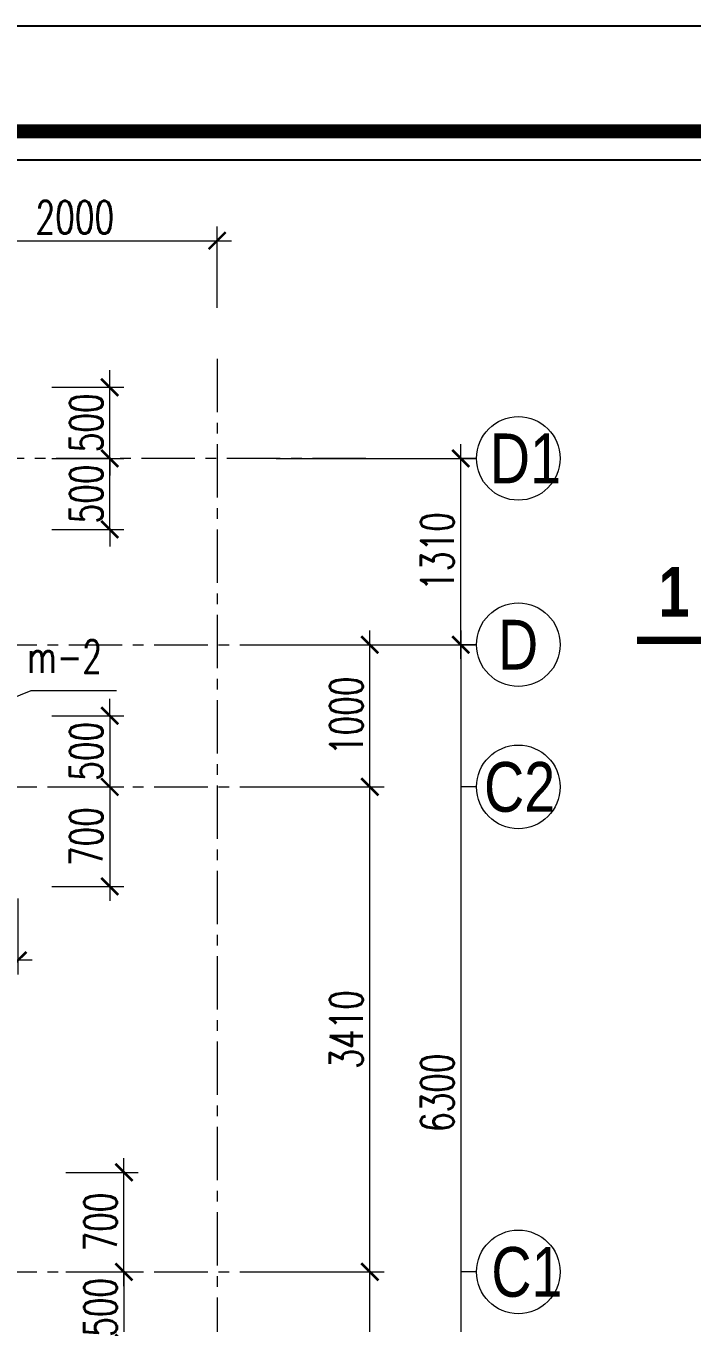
# Model space of a CAD drawing. Header units: millimetres. Extents: x 61738 to 439738, y 60858 to 151243.
# Drawn here: x 83192 to 87871, y 104680 to 113800 of the extents above; entities that cross this region are included whole.
import ezdxf
from ezdxf.enums import TextEntityAlignment as Align

# ---------------------------------------------------------------- set-up
doc = ezdxf.new("R2010")
doc.units = ezdxf.units.MM
doc.linetypes.add('CENTER', pattern=[2, 1.25, -0.25, 0.25, -0.25])
for name, color, linetype, lineweight in [('10-TEXT', 4, 'Continuous', 15), ('6-TRUC', 8, 'CENTER', 9), ('8-DIM', 8, 'Continuous', 15), ('9-SO HIEU', 8, 'Continuous', 15), ('TEXT', 7, 'Continuous', 25)]:
    doc.layers.add(name, color=color, linetype=linetype, lineweight=lineweight)
doc.layers.add('Khungbo', color=32, linetype='Continuous')
doc.layers.add('KICHTHUOC', color=8, linetype='Continuous')
doc.styles.add('A3 - Text 2.3', font='Vnsimli.shx', dxfattribs={"width": 0.7, "height": 230})
doc.styles.add('A3-Text 2.3', font='vnsimli.shx', dxfattribs={"width": 0.7, "height": 230, "bigfont": 'vn.shx'})
doc.styles.add('A3-Text 3.5', font='VnArialH-Bold.TTF', dxfattribs={"width": 0.8, "height": 350})
doc.styles.add('T2', font='VnArialH.TTF', dxfattribs={"width": 0.8})
doc.dimstyles.new('A3-1-100', dxfattribs={"dimtxt": 200, "dimasz": 120, "dimexe": 100, "dimexo": 0, "dimgap": 50, "dimtad": 1, "dimdec": 0, "dimdsep": 49, "dimtxsty": 'A3-Text 2.3', "dimblk": 'ARCHTICK', "dimcen": 10, "dimdle": 100, "dimclrd": 8, "dimclre": 8, "dimclrt": 2, "dimadec": 0, "dimazin": 2, "dimtfac": 1, "dimtdec": 0, "dimtix": 1, "dimtmove": 1, "dimatfit": 3, "dimldrblk": 'DOT', "dimfxl": 1, "dimtolj": 1, "dimtzin": 0, "dimlwd": -1, "dimlwe": -1, "dimarcsym": 0})

# ---------------------------------------------------------------- blocks, each defined once
blk = doc.blocks.new('CDS12')
at = {"layer": 'Defpoints'}
blk.add_lwpolyline([(91835.2, 363352.9), (49835.2, 363352.9), (49835.2, 393052.9), (91835.2, 393052.9)], close=True, dxfattribs=at)
at = {"layer": 'Khungbo', "color": 1, "const_width": 100}
blk.add_lwpolyline([(91094.5, 364099.5), (50996, 364099.5), (50996, 392312.1), (91094.5, 392312.1)], close=True, dxfattribs=at)
at = {"layer": 'Khungbo', "color": 1}
blk.add_lwpolyline([(90894.5, 364299.5), (51196, 364299.5), (51196, 392112.1), (90894.5, 392112.1)], close=True, dxfattribs=at)
blk = doc.blocks.new('Truc Y')
at = {"layer": '10-TEXT', "color": 2}
blk.add_line((0, 0), (-150, 0), dxfattribs=at)
blk.add_circle((400, 0), 400, dxfattribs=at)
at = {"layer": '10-TEXT', "color": 2, "style": 'T2', "width": 0.8}
blk.add_attdef('A', text='', height=500, dxfattribs=at).set_placement((400, 13), align=Align.MIDDLE_CENTER)
blk = doc.blocks.new('_ArchTick')
at = {"color": 0, "linetype": 'ByBlock', "const_width": 0.15}
blk.add_lwpolyline([(-0.5, -0.5), (0.5, 0.5)], dxfattribs=at)
blk = doc.blocks.new('*D497')
at = {"layer": '8-DIM', "color": 8, "linetype": 'ByBlock', "ltscale": 100, "transparency": 16777216}
blk.add_line((85607.6, 104939.4), (85607.6, 108549.5), dxfattribs=at)
at = {"layer": '8-DIM', "color": 8, "ltscale": 100, "transparency": 16777216}
for p, q in [((84950.1, 108449.5), (85707.6, 108449.5)), ((84950.1, 105039.4), (85707.6, 105039.4))]:
    blk.add_line(p, q, dxfattribs=at)
at = {"layer": 'Defpoints', "color": 0, "ltscale": 100, "transparency": 16777216}
for p in [(84950.1, 108449.5), (85607.6, 108449.5), (84950.1, 105039.4)]:
    blk.add_point(p, dxfattribs=at)
at = {"layer": '8-DIM', "color": 8, "ltscale": 100, "transparency": 16777216, "xscale": 120, "yscale": 120, "zscale": 120}
for p, rotation in [((85607.6, 108449.5), 90), ((85607.6, 105039.4), 270)]:
    blk.add_blockref('_ArchTick', p, dxfattribs=dict(at, rotation=rotation))
at = {"layer": '8-DIM', "color": 2, "ltscale": 100, "transparency": 16777216, "insert": (85442.6, 106744.4), "char_height": 230, "attachment_point": 5, "rotation": 90, "style": 'A3-Text 2.3'}
blk.add_mtext('\\A1;3410', dxfattribs=at)
blk = doc.blocks.new('_Dot')
at = {"color": 0, "linetype": 'ByBlock', "lineweight": -2}
blk.add_line((-0.5, 0), (-1, 0), dxfattribs=at)
at = {"color": 0, "linetype": 'ByBlock', "const_width": 0.5}
blk.add_lwpolyline([(-0.25, 0, 1), (0.25, 0, 1)], format="xyb", close=True, dxfattribs=at)
blk = doc.blocks.new('*D496')
at = {"layer": '8-DIM', "color": 8, "linetype": 'ByBlock', "ltscale": 100, "transparency": 16777216}
blk.add_line((85607.6, 103049.4), (85607.6, 105139.4), dxfattribs=at)
at = {"layer": '8-DIM', "color": 8, "ltscale": 100, "transparency": 16777216}
for p, q in [((84950.1, 105039.4), (85707.6, 105039.4)), ((84950.1, 103149.4), (85707.6, 103149.4))]:
    blk.add_line(p, q, dxfattribs=at)
at = {"layer": 'Defpoints', "color": 0, "ltscale": 100, "transparency": 16777216}
for p in [(84950.1, 105039.4), (85607.6, 105039.4), (84950.1, 103149.4)]:
    blk.add_point(p, dxfattribs=at)
at = {"layer": '8-DIM', "color": 8, "ltscale": 100, "transparency": 16777216, "xscale": 120, "yscale": 120, "zscale": 120}
for p, rotation in [((85607.6, 105039.4), 90), ((85607.6, 103149.4), 270)]:
    blk.add_blockref('_ArchTick', p, dxfattribs=dict(at, rotation=rotation))
at = {"layer": '8-DIM', "color": 2, "ltscale": 100, "transparency": 16777216, "insert": (85442.6, 104094.4), "char_height": 230, "attachment_point": 5, "rotation": 90, "style": 'A3-Text 2.3'}
blk.add_mtext('\\A1;1890', dxfattribs=at)
blk = doc.blocks.new('*D499')
at = {"layer": '8-DIM', "color": 8, "linetype": 'ByBlock', "ltscale": 100, "transparency": 16777216}
blk.add_line((86246.8, 109349.4), (86246.8, 110859.4), dxfattribs=at)
at = {"layer": '8-DIM', "color": 8, "ltscale": 100, "transparency": 16777216}
for p, q in [((84950.1, 110759.4), (86346.8, 110759.4)), ((84950.1, 109449.4), (86346.8, 109449.4))]:
    blk.add_line(p, q, dxfattribs=at)
at = {"layer": 'Defpoints', "color": 0, "ltscale": 100, "transparency": 16777216}
for p in [(84950.1, 110759.4), (86246.8, 110759.4), (84950.1, 109449.4)]:
    blk.add_point(p, dxfattribs=at)
at = {"layer": '8-DIM', "color": 8, "ltscale": 100, "transparency": 16777216, "xscale": 120, "yscale": 120, "zscale": 120}
for p, rotation in [((86246.8, 110759.4), 90), ((86246.8, 109449.4), 270)]:
    blk.add_blockref('_ArchTick', p, dxfattribs=dict(at, rotation=rotation))
at = {"layer": '8-DIM', "color": 2, "ltscale": 100, "transparency": 16777216, "insert": (86081.8, 110104.4), "char_height": 230, "attachment_point": 5, "rotation": 90, "style": 'A3-Text 2.3'}
blk.add_mtext('\\A1;1310', dxfattribs=at)
blk = doc.blocks.new('*D498')
at = {"layer": '8-DIM', "color": 8, "linetype": 'ByBlock', "ltscale": 100, "transparency": 16777216}
blk.add_line((85607.6, 108349.5), (85607.6, 109549.4), dxfattribs=at)
at = {"layer": '8-DIM', "color": 8, "ltscale": 100, "transparency": 16777216}
for p, q in [((84950.1, 109449.4), (85707.6, 109449.4)), ((84950.1, 108449.5), (85707.6, 108449.5))]:
    blk.add_line(p, q, dxfattribs=at)
at = {"layer": 'Defpoints', "color": 0, "ltscale": 100, "transparency": 16777216}
for p in [(84950.1, 109449.4), (85607.6, 109449.4), (84950.1, 108449.5)]:
    blk.add_point(p, dxfattribs=at)
at = {"layer": '8-DIM', "color": 8, "ltscale": 100, "transparency": 16777216, "xscale": 120, "yscale": 120, "zscale": 120}
for p, rotation in [((85607.6, 109449.4), 90), ((85607.6, 108449.5), 270)]:
    blk.add_blockref('_ArchTick', p, dxfattribs=dict(at, rotation=rotation))
at = {"layer": '8-DIM', "color": 2, "ltscale": 100, "transparency": 16777216, "insert": (85442.6, 108949.4), "char_height": 230, "attachment_point": 5, "rotation": 90, "style": 'A3-Text 2.3'}
blk.add_mtext('\\A1;1000', dxfattribs=at)
blk = doc.blocks.new('*D500')
at = {"layer": '8-DIM', "color": 8, "linetype": 'ByBlock', "ltscale": 100, "transparency": 16777216}
blk.add_line((86246.8, 109549.4), (86246.8, 103049.4), dxfattribs=at)
at = {"layer": '8-DIM', "color": 8, "ltscale": 100, "transparency": 16777216}
for p, q in [((84950.1, 109449.4), (86346.8, 109449.4)), ((84950.1, 103149.4), (86346.8, 103149.4))]:
    blk.add_line(p, q, dxfattribs=at)
at = {"layer": 'Defpoints', "color": 0, "ltscale": 100, "transparency": 16777216}
for p in [(84950.1, 109449.4), (84950.1, 103149.4), (86246.8, 103149.4)]:
    blk.add_point(p, dxfattribs=at)
at = {"layer": '8-DIM', "color": 8, "ltscale": 100, "transparency": 16777216, "xscale": 120, "yscale": 120, "zscale": 120}
for p, rotation in [((86246.8, 109449.4), 90), ((86246.8, 103149.4), 270)]:
    blk.add_blockref('_ArchTick', p, dxfattribs=dict(at, rotation=rotation))
at = {"layer": '8-DIM', "color": 2, "ltscale": 100, "transparency": 16777216, "insert": (86081.8, 106299.4), "char_height": 230, "attachment_point": 5, "rotation": 90, "style": 'A3-Text 2.3'}
blk.add_mtext('\\A1;6300', dxfattribs=at)
blk = doc.blocks.new('*D503')
at = {"layer": '8-DIM', "color": 8, "ltscale": 100, "transparency": 16777216}
for p, q in [((82535.1, 112069.1), (82535.1, 112390)), ((84535, 111819.1), (84535, 112390))]:
    blk.add_line(p, q, dxfattribs=at)
at = {"layer": '8-DIM', "color": 8, "linetype": 'ByBlock', "ltscale": 100, "transparency": 16777216}
blk.add_line((82435.1, 112290), (84635, 112290), dxfattribs=at)
at = {"layer": 'Defpoints', "color": 0, "ltscale": 100, "transparency": 16777216}
for p in [(84535, 112290), (82535.1, 112069.1), (84535, 111819.1)]:
    blk.add_point(p, dxfattribs=at)
at = {"layer": '8-DIM', "color": 8, "ltscale": 100, "transparency": 16777216, "xscale": 120, "yscale": 120, "zscale": 120, "rotation": 180}
blk.add_blockref('_ArchTick', (82535.1, 112290), dxfattribs=at)
at = {"layer": '8-DIM', "color": 8, "ltscale": 100, "transparency": 16777216, "xscale": 120, "yscale": 120, "zscale": 120}
blk.add_blockref('_ArchTick', (84535, 112290), dxfattribs=at)
at = {"layer": '8-DIM', "color": 2, "ltscale": 100, "transparency": 16777216, "insert": (83535, 112455), "char_height": 230, "attachment_point": 5, "style": 'A3-Text 2.3'}
blk.add_mtext('\\A1;2000', dxfattribs=at)
blk = doc.blocks.new('*D508')
at = {"layer": '8-DIM', "color": 8, "linetype": 'ByBlock', "ltscale": 500, "transparency": 16777216}
for p, q in [((83780.5, 108949.5), (83780.5, 109069.5)), ((83780.5, 108949.5), (83780.5, 108449.5)), ((83780.5, 108449.5), (83780.5, 108329.5))]:
    blk.add_line(p, q, dxfattribs=at)
at = {"layer": '8-DIM', "color": 8, "ltscale": 500, "transparency": 16777216}
for p, q in [((83373, 108949.5), (83880.5, 108949.5)), ((83373, 108449.5), (83880.5, 108449.5))]:
    blk.add_line(p, q, dxfattribs=at)
at = {"layer": 'Defpoints', "color": 0, "ltscale": 500, "transparency": 16777216}
for p in [(83373, 108949.5), (83373, 108449.5), (83780.5, 108449.5)]:
    blk.add_point(p, dxfattribs=at)
at = {"layer": '8-DIM', "color": 8, "ltscale": 500, "transparency": 16777216, "xscale": 120, "yscale": 120, "zscale": 120}
for p, rotation in [((83780.5, 108949.5), 270), ((83780.5, 108449.5), 90)]:
    blk.add_blockref('_ArchTick', p, dxfattribs=dict(at, rotation=rotation))
at = {"layer": '8-DIM', "color": 2, "ltscale": 500, "transparency": 16777216, "insert": (83615.5, 108699.5), "char_height": 230, "attachment_point": 5, "rotation": 90, "style": 'A3-Text 2.3'}
blk.add_mtext('\\A1;500', dxfattribs=at)
blk = doc.blocks.new('*D509')
at = {"layer": '8-DIM', "color": 8, "linetype": 'ByBlock', "ltscale": 500, "transparency": 16777216}
blk.add_line((83780.5, 108549.5), (83780.5, 107649.5), dxfattribs=at)
at = {"layer": '8-DIM', "color": 8, "ltscale": 500, "transparency": 16777216}
for p, q in [((83373, 108449.5), (83880.5, 108449.5)), ((83373, 107749.5), (83880.5, 107749.5))]:
    blk.add_line(p, q, dxfattribs=at)
at = {"layer": 'Defpoints', "color": 0, "ltscale": 500, "transparency": 16777216}
for p in [(83373, 108449.5), (83373, 107749.5), (83780.5, 107749.5)]:
    blk.add_point(p, dxfattribs=at)
at = {"layer": '8-DIM', "color": 8, "ltscale": 500, "transparency": 16777216, "xscale": 120, "yscale": 120, "zscale": 120}
for p, rotation in [((83780.5, 108449.5), 90), ((83780.5, 107749.5), 270)]:
    blk.add_blockref('_ArchTick', p, dxfattribs=dict(at, rotation=rotation))
at = {"layer": '8-DIM', "color": 2, "ltscale": 500, "transparency": 16777216, "insert": (83615.5, 108099.5), "char_height": 230, "attachment_point": 5, "rotation": 90, "style": 'A3-Text 2.3'}
blk.add_mtext('\\A1;700', dxfattribs=at)
blk = doc.blocks.new('*D510')
at = {"layer": '8-DIM', "color": 8, "ltscale": 500, "transparency": 16777216}
for p, q in [((82535.1, 107666), (82535.1, 107130.3)), ((83135.1, 107666), (83135.1, 107130.3))]:
    blk.add_line(p, q, dxfattribs=at)
at = {"layer": '8-DIM', "color": 8, "linetype": 'ByBlock', "ltscale": 500, "transparency": 16777216}
blk.add_line((83235.1, 107230.3), (82435.1, 107230.3), dxfattribs=at)
at = {"layer": 'Defpoints', "color": 0, "ltscale": 500, "transparency": 16777216}
for p in [(82535.1, 107666), (83135.1, 107666), (82535.1, 107230.3)]:
    blk.add_point(p, dxfattribs=at)
at = {"layer": '8-DIM', "color": 8, "ltscale": 500, "transparency": 16777216, "xscale": 120, "yscale": 120, "zscale": 120, "rotation": 180}
blk.add_blockref('_ArchTick', (82535.1, 107230.3), dxfattribs=at)
at = {"layer": '8-DIM', "color": 8, "ltscale": 500, "transparency": 16777216, "xscale": 120, "yscale": 120, "zscale": 120}
blk.add_blockref('_ArchTick', (83135.1, 107230.3), dxfattribs=at)
at = {"layer": '8-DIM', "color": 2, "ltscale": 500, "transparency": 16777216, "insert": (82835.1, 107395.3), "char_height": 230, "attachment_point": 5, "style": 'A3-Text 2.3'}
blk.add_mtext('\\A1;600', dxfattribs=at)
blk = doc.blocks.new('*D520')
at = {"layer": '8-DIM', "color": 8, "linetype": 'ByBlock', "ltscale": 500, "transparency": 16777216}
for p, q in [((83780.5, 110759.4), (83780.5, 110879.4)), ((83780.5, 110259.4), (83780.5, 110759.4)), ((83780.5, 110259.4), (83780.5, 110139.4))]:
    blk.add_line(p, q, dxfattribs=at)
at = {"layer": '8-DIM', "color": 8, "ltscale": 500, "transparency": 16777216}
for p, q in [((83373, 110759.4), (83880.5, 110759.4)), ((83373, 110259.4), (83880.5, 110259.4))]:
    blk.add_line(p, q, dxfattribs=at)
at = {"layer": 'Defpoints', "color": 0, "ltscale": 500, "transparency": 16777216}
for p in [(83373, 110759.4), (83780.5, 110759.4), (83373, 110259.4)]:
    blk.add_point(p, dxfattribs=at)
at = {"layer": '8-DIM', "color": 8, "ltscale": 500, "transparency": 16777216, "xscale": 120, "yscale": 120, "zscale": 120}
for p, rotation in [((83780.5, 110759.4), 270), ((83780.5, 110259.4), 90)]:
    blk.add_blockref('_ArchTick', p, dxfattribs=dict(at, rotation=rotation))
at = {"layer": '8-DIM', "color": 2, "ltscale": 500, "transparency": 16777216, "insert": (83615.5, 110509.4), "char_height": 230, "attachment_point": 5, "rotation": 90, "style": 'A3-Text 2.3'}
blk.add_mtext('\\A1;500', dxfattribs=at)
blk = doc.blocks.new('*D521')
at = {"layer": '8-DIM', "color": 8, "linetype": 'ByBlock', "ltscale": 500, "transparency": 16777216}
for p, q in [((83780.5, 111259.4), (83780.5, 111379.4)), ((83780.5, 110759.4), (83780.5, 111259.4)), ((83780.5, 110759.4), (83780.5, 110639.4))]:
    blk.add_line(p, q, dxfattribs=at)
at = {"layer": '8-DIM', "color": 8, "ltscale": 500, "transparency": 16777216}
for p, q in [((83373, 111259.4), (83880.5, 111259.4)), ((83373, 110759.4), (83880.5, 110759.4))]:
    blk.add_line(p, q, dxfattribs=at)
at = {"layer": 'Defpoints', "color": 0, "ltscale": 500, "transparency": 16777216}
for p in [(83373, 111259.4), (83780.5, 111259.4), (83373, 110759.4)]:
    blk.add_point(p, dxfattribs=at)
at = {"layer": '8-DIM', "color": 8, "ltscale": 500, "transparency": 16777216, "xscale": 120, "yscale": 120, "zscale": 120}
for p, rotation in [((83780.5, 111259.4), 270), ((83780.5, 110759.4), 90)]:
    blk.add_blockref('_ArchTick', p, dxfattribs=dict(at, rotation=rotation))
at = {"layer": '8-DIM', "color": 2, "ltscale": 500, "transparency": 16777216, "insert": (83615.5, 111009.4), "char_height": 230, "attachment_point": 5, "rotation": 90, "style": 'A3-Text 2.3'}
blk.add_mtext('\\A1;500', dxfattribs=at)
blk = doc.blocks.new('*D528')
at = {"layer": '8-DIM', "color": 8, "linetype": 'ByBlock', "ltscale": 500, "transparency": 16777216}
for p, q in [((83880.5, 105039.4), (83880.5, 105159.4)), ((83880.5, 105039.4), (83880.5, 104539.4)), ((83880.5, 104539.4), (83880.5, 104419.4))]:
    blk.add_line(p, q, dxfattribs=at)
at = {"layer": '8-DIM', "color": 8, "ltscale": 500, "transparency": 16777216}
for p, q in [((83473, 105039.4), (83980.5, 105039.4)), ((83473, 104539.4), (83980.5, 104539.4))]:
    blk.add_line(p, q, dxfattribs=at)
at = {"layer": 'Defpoints', "color": 0, "ltscale": 500, "transparency": 16777216}
for p in [(83473, 105039.4), (83473, 104539.4), (83880.5, 104539.4)]:
    blk.add_point(p, dxfattribs=at)
at = {"layer": '8-DIM', "color": 8, "ltscale": 500, "transparency": 16777216, "xscale": 120, "yscale": 120, "zscale": 120}
for p, rotation in [((83880.5, 105039.4), 270), ((83880.5, 104539.4), 90)]:
    blk.add_blockref('_ArchTick', p, dxfattribs=dict(at, rotation=rotation))
at = {"layer": '8-DIM', "color": 2, "ltscale": 500, "transparency": 16777216, "insert": (83715.5, 104789.4), "char_height": 230, "attachment_point": 5, "rotation": 90, "style": 'A3-Text 2.3'}
blk.add_mtext('\\A1;500', dxfattribs=at)
blk = doc.blocks.new('*D529')
at = {"layer": '8-DIM', "color": 8, "linetype": 'ByBlock', "ltscale": 500, "transparency": 16777216}
blk.add_line((83880.5, 104939.4), (83880.5, 105839.4), dxfattribs=at)
at = {"layer": '8-DIM', "color": 8, "ltscale": 500, "transparency": 16777216}
for p, q in [((83473, 105739.4), (83980.5, 105739.4)), ((83473, 105039.4), (83980.5, 105039.4))]:
    blk.add_line(p, q, dxfattribs=at)
at = {"layer": 'Defpoints', "color": 0, "ltscale": 500, "transparency": 16777216}
for p in [(83473, 105739.4), (83880.5, 105739.4), (83473, 105039.4)]:
    blk.add_point(p, dxfattribs=at)
at = {"layer": '8-DIM', "color": 8, "ltscale": 500, "transparency": 16777216, "xscale": 120, "yscale": 120, "zscale": 120}
for p, rotation in [((83880.5, 105739.4), 90), ((83880.5, 105039.4), 270)]:
    blk.add_blockref('_ArchTick', p, dxfattribs=dict(at, rotation=rotation))
at = {"layer": '8-DIM', "color": 2, "ltscale": 500, "transparency": 16777216, "insert": (83715.5, 105389.4), "char_height": 230, "attachment_point": 5, "rotation": 90, "style": 'A3-Text 2.3'}
blk.add_mtext('\\A1;700', dxfattribs=at)
blk = doc.blocks.new('Mat cat KC - Ngang')
at = {"layer": '10-TEXT', "color": 5, "const_width": 50}
blk.add_lwpolyline([(258.5, 0), (-258.5, 0)], dxfattribs=at)
at = {"layer": '10-TEXT', "color": 3, "ltscale": 500, "style": 'A3-Text 3.5', "width": 0.8}
blk.add_attdef('3', text='', height=350, dxfattribs=at).set_placement((0, 165.5), align=Align.CENTER)

msp = doc.modelspace()

# ---------------------------------------------------------------- linework, layer by layer
at = {"layer": '6-TRUC', "ltscale": 300}
for p, q in [((84535, 111460.3), (84535, 101377.6)), ((85579, 110759.4), (76893.5, 110759.4)), ((76893.5, 109449.4), (85579, 109449.4)), ((76893.5, 108449.5), (85579, 108449.5)), ((76893.5, 105039.4), (85579, 105039.4))]:
    msp.add_line(p, q, dxfattribs=at)

# ---------------------------------------------------------------- block references
at = {"layer": '8-DIM'}
msp.add_blockref('Mat cat KC - Ngang', (87744.3, 109480.2), dxfattribs=at).add_auto_attribs({'3': '1'})
at = {"layer": 'KICHTHUOC'}
msp.add_blockref('CDS12', (11903.3, -279252.9), dxfattribs=at)
ref = msp.add_blockref('Truc Y', (86357.1, 110759.4), dxfattribs=dict(at, xscale=0.7349999999496504, yscale=0.7349999999496504, zscale=0.7349999999496504))
ref.add_attrib('A', 'd1', dxfattribs={"layer": 'TEXT', "height": 350, "style": 'T2', "width": 0.8}).set_placement((86700.6, 110759.4), align=Align.MIDDLE_CENTER)
ref = msp.add_blockref('Truc Y', (86357.1, 109449.4), dxfattribs=dict(at, xscale=0.7349999999496504, yscale=0.7349999999496504, zscale=0.7349999999496504))
ref.add_attrib('A', 'd', dxfattribs={"layer": 'TEXT', "height": 350, "style": 'T2', "width": 0.8}).set_placement((86649.6, 109449.4), align=Align.MIDDLE_CENTER)
ref = msp.add_blockref('Truc Y', (86357.1, 108449.5), dxfattribs=dict(at, xscale=0.7349999999496504, yscale=0.7349999999496504, zscale=0.7349999999496504))
ref.add_attrib('A', 'c2', dxfattribs={"layer": 'TEXT', "height": 350, "style": 'T2', "width": 0.8}).set_placement((86660.1, 108449.5), align=Align.MIDDLE_CENTER)
ref = msp.add_blockref('Truc Y', (86357.1, 105039.4), dxfattribs=dict(at, xscale=0.7349999999496504, yscale=0.7349999999496504, zscale=0.7349999999496504))
ref.add_attrib('A', 'c1', dxfattribs={"layer": 'TEXT', "height": 350, "style": 'T2', "width": 0.8}).set_placement((86711.3, 105039.4), align=Align.MIDDLE_CENTER)

# ---------------------------------------------------------------- texts
at = {"layer": '10-TEXT', "style": 'A3 - Text 2.3', "width": 0.7}
msp.add_text('m-2', height=230, dxfattribs=at).set_placement((83201.2, 109250.5))

# ---------------------------------------------------------------- dimensions: what is measured, and where the dimension line sits
at = {"layer": '8-DIM', "ltscale": 100}
dim = msp.add_linear_dim(base=(84535, 112290), p1=(82535.1, 112069.1), p2=(84535, 111819.1), dimstyle='A3-1-100', dxfattribs=at)
dim.commit()
dim.dimension.update_dxf_attribs({"geometry": '*D503', "text_midpoint": (83535, 112455)})
at = {"layer": '8-DIM', "ltscale": 500}
for base, p1, p2, angle, picture, middle in [((83780.5, 111259.4), (83373, 110759.4), (83373, 111259.4), 90, '*D521', (83615.5, 111009.4)), ((83780.5, 110759.4), (83373, 110259.4), (83373, 110759.4), 90, '*D520', (83615.5, 110509.4)), ((83780.5, 108449.5), (83373, 108949.5), (83373, 108449.5), 90, '*D508', (83615.5, 108699.5)), ((83780.5, 107749.5), (83373, 108449.5), (83373, 107749.5), 90, '*D509', (83615.5, 108099.5)), ((82535.1, 107230.3), (83135.1, 107666), (82535.1, 107666), 180, '*D510', (82835.1, 107395.3)), ((83880.5, 105739.4), (83473, 105039.4), (83473, 105739.4), 90, '*D529', (83715.5, 105389.4)), ((83880.5, 104539.4), (83473, 105039.4), (83473, 104539.4), 90, '*D528', (83715.5, 104789.4))]:
    dim = msp.add_linear_dim(base=base, p1=p1, p2=p2, angle=angle, dimstyle='A3-1-100', dxfattribs=at)
    dim.commit()
    dim.dimension.update_dxf_attribs({"geometry": picture, "text_midpoint": middle})
at = {"layer": '8-DIM', "ltscale": 100}
for base, p1, p2, picture, middle in [((86246.8, 110759.4), (84950.1, 109449.4), (84950.1, 110759.4), '*D499', (86081.8, 110104.4)), ((85607.6, 109449.4), (84950.1, 108449.5), (84950.1, 109449.4), '*D498', (85442.6, 108949.4)), ((86246.8, 103149.4), (84950.1, 109449.4), (84950.1, 103149.4), '*D500', (86081.8, 106299.4)), ((85607.6, 108449.5), (84950.1, 105039.4), (84950.1, 108449.5), '*D497', (85442.6, 106744.4)), ((85607.6, 105039.4), (84950.1, 103149.4), (84950.1, 105039.4), '*D496', (85442.6, 104094.4))]:
    dim = msp.add_linear_dim(base=base, p1=p1, p2=p2, angle=90, dimstyle='A3-1-100', dxfattribs=at)
    dim.commit()
    dim.dimension.update_dxf_attribs({"geometry": picture, "text_midpoint": middle})

# ---------------------------------------------------------------- leaders
at = {"layer": '9-SO HIEU', "ltscale": 100}
msp.add_leader([(82785.1, 108949.4), (83229.4, 109126.4), (83827, 109126.4)], dimstyle='A3-1-100', override={"dimasz": 2, "dimgap": 1.2, "dimtad": 0}, dxfattribs=at)

doc.saveas('drawing.dxf')
